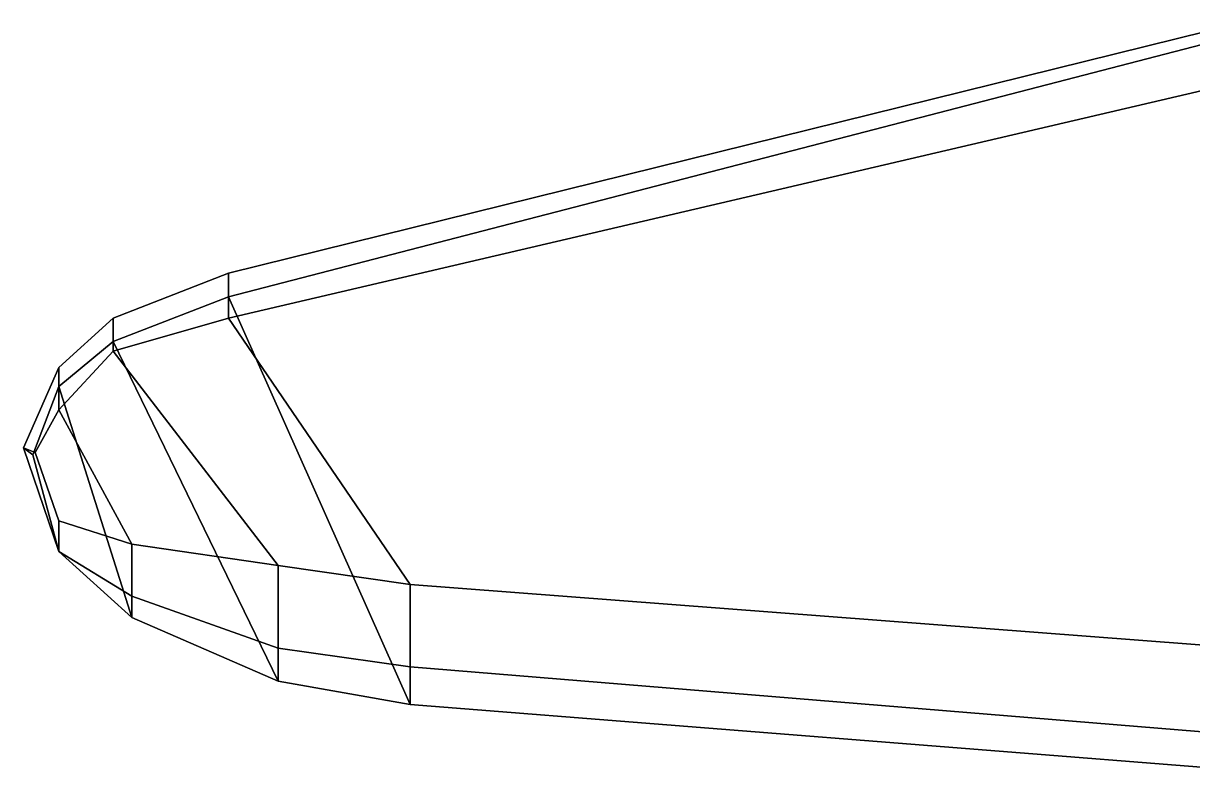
# Model space of a CAD drawing. Header units: millimetres. Extents: x -7.2 to 13.6, y -6.6 to 5.1.
# Drawn here: x -7.17 to -2.214, y -0.48 to 2.69 of the extents above; entities that cross this region are included whole.
import ezdxf

# ---------------------------------------------------------------- set-up
doc = ezdxf.new("R2010")
doc.units = ezdxf.units.MM
doc.layers.add('wing1', color=5, linetype='Continuous')

msp = doc.modelspace()

# ---------------------------------------------------------------- linework, layer by layer
at = {"layer": 'wing1'}
for points in [[(-2.02, 2.69, 1.73), (-6.3, 1.63, 2), (-6.3, 1.44, 2.15), (-2.02, 2.44, 2.03)], [(-2.02, 2.64, 1.59), (-6.3, 1.53, 1.92), (-6.3, 1.63, 2), (-2.02, 2.69, 1.73)], [(-2, -0.48, 1.59), (-5.53, -0.2, 1.86), (-6.3, 1.53, 1.92), (-2.02, 2.64, 1.59)], [(-6.3, 1.44, 2.15), (-5.53, 0.31, 2.13), (-2, 0.04, 2.03), (-2.02, 2.44, 2.03)], [(-6.3, 1.63, 2), (-6.79, 1.44, 2.03), (-6.79, 1.3, 2.16), (-6.3, 1.44, 2.15)], [(-6.3, 1.53, 1.92), (-6.79, 1.34, 1.97), (-6.79, 1.44, 2.03), (-6.3, 1.63, 2)], [(-5.53, -0.2, 1.86), (-6.09, -0.1, 1.9), (-6.79, 1.34, 1.97), (-6.3, 1.53, 1.92)], [(-6.79, 1.44, 2.03), (-7.02, 1.23, 2.05), (-7.02, 1.05, 2.13), (-6.79, 1.3, 2.16)], [(-6.79, 1.34, 1.97), (-7.02, 1.15, 2.01), (-7.02, 1.23, 2.05), (-6.79, 1.44, 2.03)], [(-6.79, 1.3, 2.16), (-6.09, 0.39, 2.15), (-5.53, 0.31, 2.13), (-6.3, 1.44, 2.15)], [(-6.09, -0.1, 1.9), (-6.71, 0.17, 1.96), (-7.02, 1.15, 2.01), (-6.79, 1.34, 1.97)], [(-7.02, 1.05, 2.13), (-6.71, 0.48, 2.16), (-6.09, 0.39, 2.15), (-6.79, 1.3, 2.16)], [(-7.02, 1.23, 2.05), (-7.17, 0.89, 2.06), (-7.12, 0.87, 2.11), (-7.02, 1.05, 2.13)], [(-7.02, 1.15, 2.01), (-7.13, 0.86, 2.02), (-7.17, 0.89, 2.06), (-7.02, 1.23, 2.05)], [(-6.71, 0.17, 1.96), (-7.02, 0.45, 2.01), (-7.13, 0.86, 2.02), (-7.02, 1.15, 2.01)], [(-7.12, 0.87, 2.11), (-7.02, 0.58, 2.13), (-6.71, 0.48, 2.16), (-7.02, 1.05, 2.13)], [(-7.17, 0.89, 2.06), (-7.02, 0.45, 2.05), (-7.02, 0.58, 2.13), (-7.12, 0.87, 2.11)], [(-7.13, 0.86, 2.02), (-7.02, 0.45, 2.01), (-7.02, 0.45, 2.05), (-7.17, 0.89, 2.06)], [(-6.71, 0.48, 2.16), (-7.02, 0.58, 2.13), (-7.02, 0.45, 2.05), (-6.71, 0.26, 2.03)], [(-6.71, 0.26, 2.03), (-7.02, 0.45, 2.05), (-7.02, 0.45, 2.01), (-6.71, 0.17, 1.96)], [(-6.09, 0.39, 2.15), (-6.71, 0.48, 2.16), (-6.71, 0.26, 2.03), (-6.09, 0.04, 1.99)], [(-5.53, 0.31, 2.13), (-6.09, 0.39, 2.15), (-6.09, 0.04, 1.99), (-5.53, -0.04, 1.95)], [(-2, 0.04, 2.03), (-5.53, 0.31, 2.13), (-5.53, -0.04, 1.95), (-2, -0.33, 1.73)], [(-6.09, 0.04, 1.99), (-6.71, 0.26, 2.03), (-6.71, 0.17, 1.96), (-6.09, -0.1, 1.9)], [(-5.53, -0.04, 1.95), (-6.09, 0.04, 1.99), (-6.09, -0.1, 1.9), (-5.53, -0.2, 1.86)], [(-2, -0.33, 1.73), (-5.53, -0.04, 1.95), (-5.53, -0.2, 1.86), (-2, -0.48, 1.59)]]:
    msp.add_3dface(points, dxfattribs=at)

doc.saveas('drawing.dxf')
